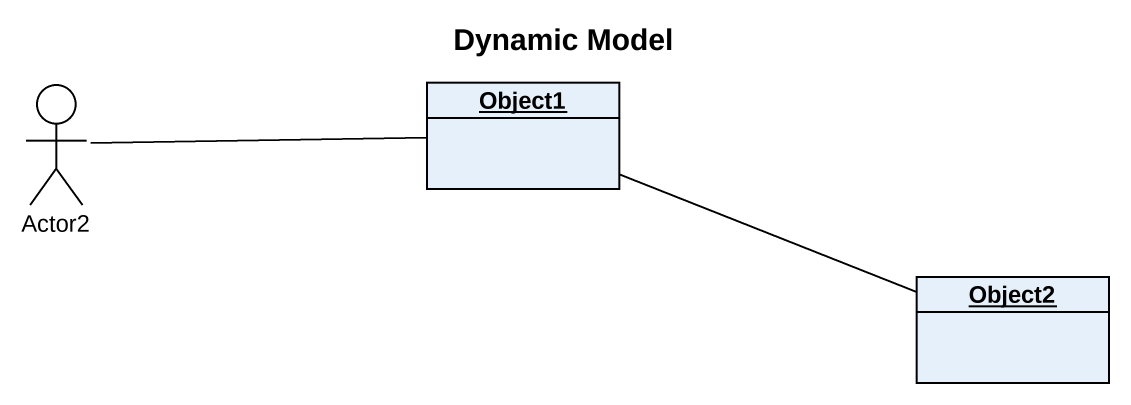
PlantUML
@startuml
title Dynamic Model
allowmixing
hide circle
hide empty members
actor Actor2
object Object1
object Object2
Actor2 -right- Object1
Object1 -right- Object2
@enduml
